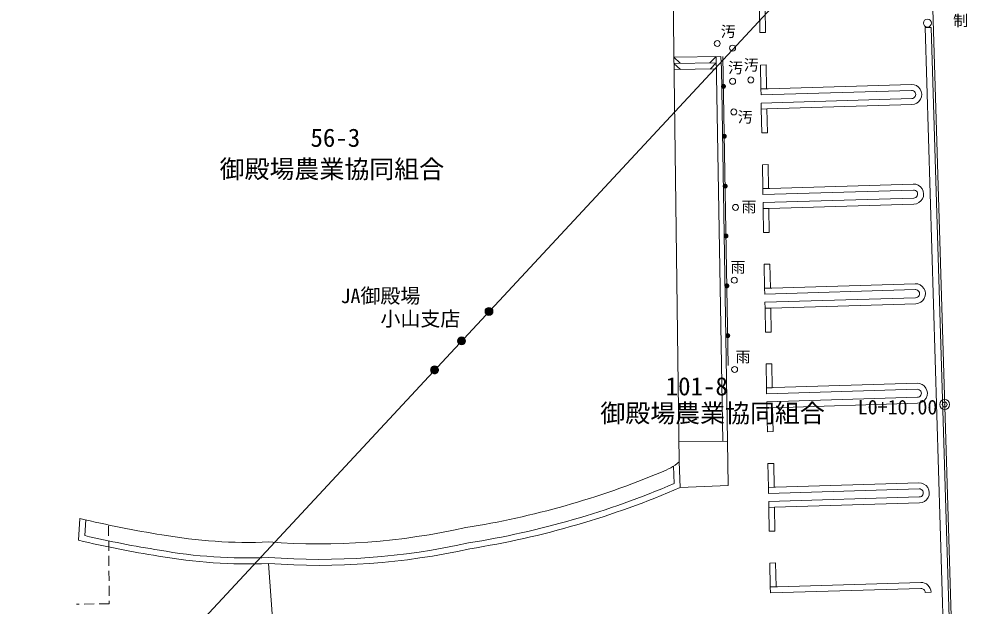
# Model space of a CAD drawing. Units: millimetres, scale not verified. Extents: x 4813 to 205063, y 5162 to 143662.
# Drawn here: x 41887 to 65645, y 18706 to 33426 of the extents above; entities that cross this region are included whole.
import ezdxf
from ezdxf.enums import TextEntityAlignment as Align

# ---------------------------------------------------------------- set-up
doc = ezdxf.new("R2010")
doc.units = ezdxf.units.MM
doc.header["$LTSCALE"] = 250
doc.header["$PDMODE"] = 32
doc.header["$PDSIZE"] = 125
doc.linetypes.add('USER2', pattern=[1.5, 1, -0.5])
doc.layers.add('地番名', color=5, linetype='Continuous')
doc.layers.add('登記情報', color=5, linetype='Continuous')
for name, color, linetype, lineweight in [('字界', 7, 'Continuous', 13), ('幅', 1, 'Continuous', 13), ('現況平面図', 7, 'Continuous', 13), ('結線', 5, 'Continuous', 13)]:
    doc.layers.add(name, color=color, linetype=linetype, lineweight=lineweight)
doc.styles.add('ＭＳ ゴシック', font='')
doc.styles.get('ＭＳ ゴシック').set_extended_font_data('MS Gothic')

msp = doc.modelspace()

# ---------------------------------------------------------------- hatches: boundary and pattern name
at = {"layer": '字界'}
for points in [[(53765.6, 26092.7, 0.41421), (53665.6, 26192.7, 0.41421), (53565.6, 26092.7, 1)], [(53078.6, 25353.1, 1), (52878.6, 25353.1, 0.41421), (52978.6, 25253.1, 0.41421)], [(52402.9, 24625.9, 0.41422), (52302.9, 24725.9, 0.41422), (52202.9, 24625.9, 0.41422), (52302.9, 24525.9, 0.41422)]]:
    msp.add_hatch(color=256, dxfattribs=at).paths.add_polyline_path(points)
at = {"layer": '現況平面図'}
for points in [[(59603.8, 31733.9, 0.99999), (59478.8, 31733.9, 0.99999)], [(59625.1, 30484.1, 1), (59500.1, 30484.1, 0.41421), (59562.6, 30421.6, 0.41421)], [(59646.4, 29234.3, 1), (59521.4, 29234.3, 0.41421), (59583.9, 29171.8, 0.41421)], [(59667.7, 27984.5, 0.99999), (59542.7, 27984.5, 0.99999)], [(59689.1, 26734.7, 1), (59564.1, 26734.7, 0.41421), (59626.6, 26672.2, 0.41421)], [(59710.4, 25484.9, 1), (59585.4, 25484.9, 0.41421), (59647.9, 25422.4, 0.41421)]]:
    msp.add_hatch(color=256, dxfattribs=at).paths.add_polyline_path(points)

# ---------------------------------------------------------------- linework, layer by layer
at = {"layer": '字界'}
for points in [[(53765.6, 26092.7, 0.41421), (53665.6, 26192.7, 0.41421), (53565.6, 26092.7, 1)], [(53078.6, 25353.1, 1), (52878.6, 25353.1, 0.41421), (52978.6, 25253.1, 0.41421)], [(52402.9, 24625.9, 0.41422), (52302.9, 24725.9, 0.41422), (52202.9, 24625.9, 0.41422), (52302.9, 24525.9, 0.41422)]]:
    msp.add_lwpolyline(points, format="xyb", close=True, dxfattribs=at)
at = {"layer": '幅'}
msp.add_circle((65083.8, 23759.6), 125, dxfattribs=at)
msp.add_point((65083.8, 23759.6), dxfattribs=at)
at = {"layer": '現況平面図'}
for p, q in [((58262.3, 35027.6), (58433.8, 22318.4)), ((64593, 33208.8), (64743, 33213.3)), ((59478.5, 32483.7), (58296.9, 32467.8)), ((58458.3, 32315.1), (58296.9, 32467.8)), ((59361.1, 32327.3), (58299, 32312.9)), ((58460.4, 32160.3), (58299, 32312.9)), ((59201.8, 32325.1), (59358, 32481.7)), ((59204.3, 32170.3), (59361.1, 32327.3)), ((59358.5, 32481.7), (59522, 22840.7)), ((59528.4, 32484.6), (59660.7, 24734.2)), ((59363.7, 32172.5), (58301, 32158.1)), ((60482.1, 31519.9), (60479.2, 31670.5)), ((60482.1, 31519.9), (64254.4, 31633.3)), ((60622.3, 31673.1), (60659.3, 31673.7)), ((60659.3, 31673.7), (64249.8, 31783)), ((64255, 31633.1), (64254.4, 31633.3)), ((60485.9, 31317.7), (64260.5, 31431.1)), ((64261.2, 31430.9), (64260.5, 31431.1)), ((60488.7, 31167.7), (60485.9, 31317.7)), ((60488.7, 31167.7), (60631.8, 31170.4)), ((60500, 30568.8), (60488.7, 31167.7)), ((60631.8, 31170.4), (64265.1, 31281)), ((60631.8, 31170.4), (60643, 30571.5)), ((60643, 30571.5), (60500, 30568.8)), ((60706.4, 29176.4), (64296.9, 29285.7)), ((60706.4, 29176.4), (64296.9, 29285.7)), ((60529.2, 29022.6), (60526.3, 29173.2)), ((60529.2, 29022.6), (60526.3, 29173.2)), ((60529.2, 29022.6), (64301.5, 29136)), ((60529.2, 29022.6), (64301.5, 29136)), ((60669.4, 29175.9), (60706.4, 29176.4)), ((60669.4, 29175.9), (60706.4, 29176.4)), ((64302.1, 29135.8), (64301.5, 29136)), ((64302.1, 29135.8), (64301.5, 29136)), ((60533, 28820.4), (64307.6, 28933.8)), ((60533, 28820.4), (64307.6, 28933.8)), ((60535.8, 28670.4), (60533, 28820.4)), ((60535.8, 28670.4), (60533, 28820.4)), ((60678.8, 28673.1), (64312.2, 28783.7)), ((60678.8, 28673.1), (64312.2, 28783.7)), ((64308.3, 28933.7), (64307.6, 28933.8)), ((64308.3, 28933.7), (64307.6, 28933.8)), ((60535.8, 28670.4), (60678.8, 28673.1)), ((60535.8, 28670.4), (60678.8, 28673.1)), ((60547.1, 28071.5), (60535.8, 28670.4)), ((60547.1, 28071.5), (60535.8, 28670.4)), ((60678.8, 28673.1), (60690.1, 28074.2)), ((60678.8, 28673.1), (60690.1, 28074.2)), ((60690.1, 28074.2), (60547.1, 28071.5)), ((60690.1, 28074.2), (60547.1, 28071.5)), ((60576.3, 26525.4), (60573.4, 26675.9)), ((60576.3, 26525.4), (60573.4, 26675.9)), ((60576.3, 26525.4), (60573.4, 26675.9)), ((60576.3, 26525.4), (64348.5, 26638.7)), ((60576.3, 26525.4), (64348.5, 26638.7)), ((60576.3, 26525.4), (64348.5, 26638.7)), ((60716.5, 26678.6), (60753.5, 26679.2)), ((60716.5, 26678.6), (60753.5, 26679.2)), ((60716.5, 26678.6), (60753.5, 26679.2)), ((60753.5, 26679.2), (64344, 26788.5)), ((60753.5, 26679.2), (64344, 26788.5)), ((60753.5, 26679.2), (64344, 26788.5)), ((64349.2, 26638.5), (64348.5, 26638.7)), ((64349.2, 26638.5), (64348.5, 26638.7)), ((60580.1, 26323.1), (64354.7, 26436.6)), ((60580.1, 26323.1), (64354.7, 26436.6)), ((60580.1, 26323.1), (64354.7, 26436.6)), ((64355.4, 26436.4), (64354.7, 26436.6)), ((64355.4, 26436.4), (64354.7, 26436.6)), ((60582.9, 26173.1), (60580.1, 26323.1)), ((60582.9, 26173.1), (60580.1, 26323.1)), ((60582.9, 26173.1), (60580.1, 26323.1)), ((60582.9, 26173.1), (60725.9, 26175.8)), ((60582.9, 26173.1), (60725.9, 26175.8)), ((60582.9, 26173.1), (60725.9, 26175.8)), ((60594.2, 25574.2), (60582.9, 26173.1)), ((60594.2, 25574.2), (60582.9, 26173.1)), ((60594.2, 25574.2), (60582.9, 26173.1)), ((60725.9, 26175.8), (64359.3, 26286.4)), ((60725.9, 26175.8), (64359.3, 26286.4)), ((60725.9, 26175.8), (64359.3, 26286.4)), ((60725.9, 26175.8), (60737.2, 25576.9)), ((60725.9, 26175.8), (60737.2, 25576.9)), ((60725.9, 26175.8), (60737.2, 25576.9)), ((60737.2, 25576.9), (60594.2, 25574.2)), ((60737.2, 25576.9), (60594.2, 25574.2)), ((60737.2, 25576.9), (60594.2, 25574.2)), ((60800.5, 24181.9), (64391.1, 24291.2)), ((60800.5, 24181.9), (64391.1, 24291.2)), ((60623.3, 24028.1), (60620.5, 24178.6)), ((60623.3, 24028.1), (60620.5, 24178.6)), ((60623.3, 24028.1), (64395.6, 24141.4)), ((60623.3, 24028.1), (64395.6, 24141.4)), ((60763.5, 24181.3), (60800.5, 24181.9)), ((60763.5, 24181.3), (60800.5, 24181.9)), ((64396.3, 24141.3), (64395.6, 24141.4)), ((60627.2, 23825.8), (64401.8, 23939.3)), ((60627.2, 23825.8), (64401.8, 23939.3)), ((60630, 23675.9), (60627.2, 23825.8)), ((60630, 23675.9), (60627.2, 23825.8)), ((60773, 23678.6), (64406.4, 23789.2)), ((60773, 23678.6), (64406.4, 23789.2)), ((64402.4, 23939.1), (64401.8, 23939.3)), ((60630, 23675.9), (60773, 23678.6)), ((60630, 23675.9), (60773, 23678.6)), ((60641.3, 23077), (60630, 23675.9)), ((60773, 23678.6), (60784.3, 23079.7)), ((60784.3, 23079.7), (60641.3, 23077)), ((59642, 22842.8), (58426.9, 22826.4)), ((59642, 22842.8), (59657, 21732.4)), ((58287.5, 22214.6), (58303.7, 21775.2)), ((58433.8, 22318.4), (58457.3, 21678)), ((59657, 21732.4), (58457.3, 21678)), ((60670.4, 21530.8), (60667.6, 21681.3)), ((60670.4, 21530.8), (64442.7, 21644.2)), ((60810.6, 21684), (60847.6, 21684.6)), ((60847.6, 21684.6), (64438.2, 21793.9)), ((64443.4, 21644), (64442.7, 21644.2)), ((60674.2, 21328.6), (64448.9, 21442)), ((64449.5, 21441.8), (64448.9, 21442)), ((64950.8, 21457.1), (64950.8, 21457.1)), ((60677.1, 21178.6), (60674.2, 21328.6)), ((60677.1, 21178.6), (60820.1, 21181.3)), ((60688.4, 20579.7), (60677.1, 21178.6)), ((60820.1, 21181.3), (64453.5, 21291.9)), ((60820.1, 21181.3), (60831.4, 20582.4)), ((43380, 20353.9), (43415.6, 20900.5)), ((43537.9, 20471), (43563.6, 20865.4)), ((60831.4, 20582.4), (60688.4, 20579.7)), ((48138.9, 19772.6), (48241.3, 18396.7)), ((60703.4, 19782.9), (60846.4, 19785.6)), ((60714.7, 19184.1), (60703.4, 19782.9)), ((60846.4, 19785.6), (60857.7, 19186.8)), ((60894.7, 19187.3), (64485.3, 19296.6)), ((60857.7, 19186.8), (60714.7, 19184.1)), ((60717.5, 19033.5), (60714.7, 19184.1)), ((60717.5, 19033.5), (64489.8, 19146.9)), ((60857.7, 19186.8), (60894.7, 19187.3)), ((64490.5, 19146.7), (64489.8, 19146.9)), ((64595.1, 19048.8), (64745, 19053.3))]:
    msp.add_line(p, q, dxfattribs=at)
at = {"layer": '現況平面図', "linetype": 'USER2'}
for p, q in [((44132.1, 20713.8), (44148.2, 18761.5)), ((44148.2, 18761.5), (43331.2, 18754.7))]:
    msp.add_line(p, q, dxfattribs=at)
at = {"layer": '現況平面図'}
for points in [[(60584.3, 33685.8), (60595.6, 33086.9), (60452.6, 33084.2), (60441.3, 33683.1)], [(43280.5, 13449), (63993.5, 13731.5), (65293.9, 15115), (64743, 33213.3)], [(43281.9, 13599.1), (63927.8, 13880.6), (65142.1, 15172.5), (64593, 33208.8)], [(59642, 22842.8), (59487.7, 32174.1), (59478.5, 32483.7)]]:
    msp.add_lwpolyline(points, dxfattribs=at)
for points in [[(60479.2, 31670.5), (60467.9, 32269.3), (60611, 32272), (60622.3, 31673.1)], [(60526.3, 29173.2), (60515, 29772.1), (60658.1, 29774.8), (60669.4, 29175.9)], [(60526.3, 29173.2), (60515, 29772.1), (60658.1, 29774.8), (60669.4, 29175.9)], [(60573.4, 26675.9), (60562.1, 27274.8), (60705.2, 27277.5), (60716.5, 26678.6)], [(60573.4, 26675.9), (60562.1, 27274.8), (60705.2, 27277.5), (60716.5, 26678.6)], [(60573.4, 26675.9), (60562.1, 27274.8), (60705.2, 27277.5), (60716.5, 26678.6)], [(60620.5, 24178.6), (60609.2, 24777.5), (60752.3, 24780.2), (60763.5, 24181.3)], [(60620.5, 24178.6), (60609.2, 24777.5), (60752.3, 24780.2), (60763.5, 24181.3)], [(60667.6, 21681.3), (60656.3, 22280.2), (60799.3, 22282.9), (60810.6, 21684)]]:
    msp.add_lwpolyline(points, close=True, dxfattribs=at)
for centre, radius in [((64652.6, 33322), 100), ((59384.9, 32809.6), 75), ((59770.8, 32694.5), 75), ((59769.5, 31862.1), 75), ((60226.5, 31896.6), 75), ((59800.4, 31094.4), 75), ((59843.5, 28702.1), 75), ((59812.6, 26875), 75), ((59820.4, 24638), 75)]:
    msp.add_circle(centre, radius, dxfattribs=at)
for centre, radius, start, end in [((64258.5, 31532), 251.1, 271.496, 91.99123), ((64258.5, 31532), 101.1, 271.496, 91.99123), ((64305.6, 29034.8), 251.1, 271.496, 91.99123), ((64305.6, 29034.8), 251.1, 271.496, 91.99123), ((64305.6, 29034.8), 101.1, 271.496, 91.99123), ((64305.6, 29034.8), 101.1, 271.496, 91.99123), ((64352.7, 26537.5), 251.1, 271.496, 91.99123), ((64352.7, 26537.5), 251.1, 271.496, 91.99123), ((64352.7, 26537.5), 251.1, 271.496, 91.99123), ((64352.7, 26537.5), 101.1, 271.496, 91.99123), ((64352.7, 26537.5), 101.1, 271.496, 91.99123), ((64352.7, 26537.5), 101.1, 271.496, 91.99123), ((64399.8, 24040.2), 251.1, 271.496, 91.99123), ((64399.8, 24040.2), 251.1, 271.496, 91.99123), ((64399.8, 24040.2), 101.1, 271.496, 91.99123), ((64399.8, 24040.2), 101.1, 271.496, 91.99123), ((57395.4, 23626.6), 1670.2, 290.71424, 308.43972), ((49721.3, 41843.3), 21436.3, 279.0207, 292.67823), ((49721.3, 41843.3), 21826.3, 279.05262, 293.1545), ((49721.3, 41843.3), 21976.3, 279.06458, 293.42328), ((64446.9, 21542.9), 251.1, 271.496, 91.99123), ((64446.9, 21542.9), 101.1, 271.496, 91.99123), ((49626.6, 46767.3), 26602.1, 256.49801, 261.01371), ((49406.1, 37122), 16855.7, 265.71826, 282.59749), ((49626.6, 46767.3), 26992.1, 256.96347, 261.0058), ((47621, 32576.4), 12274.3, 259.91376, 272.45907), ((49626.6, 46767.3), 27142.1, 256.69442, 261.00283), ((49406.1, 37122), 17245.7, 265.7944, 282.55699), ((47621, 32576.4), 12814.3, 259.93707, 272.31647), ((47621, 32576.4), 12664.3, 259.93077, 272.35494), ((49406.1, 37122), 17395.7, 265.82269, 282.54187), ((64494, 19045.6), 251.1, 1.74361, 91.99123), ((64494, 19045.6), 101.1, 1.78445, 91.99123)]:
    msp.add_arc(centre, radius, start, end, dxfattribs=at)
at = {"layer": '結線'}
for p, q in [((64657.8, 37924.4), (41887.2, 13414.5)), ((65385.9, 13713.6), (64657.8, 37924.4))]:
    msp.add_line(p, q, dxfattribs=at)

# ---------------------------------------------------------------- texts
at = {"layer": '地番名', "style": 'ＭＳ ゴシック'}
msp.add_text('56-3', height=458.2, dxfattribs=at).set_placement((49191.5, 30081.8), align=Align.BOTTOM_LEFT)
at = {"layer": '幅', "style": 'ＭＳ ゴシック'}
msp.add_text('L0+10.00', height=366.6, dxfattribs=at).set_placement((63903.3, 23399.7), align=Align.BOTTOM_CENTER)
at = {"layer": '現況平面図', "style": 'ＭＳ ゴシック'}
for s, height, p in [('制', 274.9, (65296.6, 33166.3)), ('汚', 274.9, (59472.9, 32891.2)), ('汚', 274.9, (59656.4, 31982.7)), ('汚', 274.9, (60050.1, 32051.6)), ('汚', 274.9, (59899.6, 30745.6)), ('雨', 274.9, (59992.7, 28498.6)), ('雨', 274.9, (59717.2, 26982.6)), ('JA御殿場', 366.6, (49946.1, 26190.7)), ('\u3000\u3000小山支店', 366.6, (49946.1, 25615.7)), ('雨', 274.9, (59844.2, 24735.1))]:
    msp.add_text(s, height=height, dxfattribs=at).set_placement(p, align=Align.BOTTOM_LEFT)
at = {"layer": '登記情報', "style": 'ＭＳ ゴシック'}
for s, p in [('御殿場農業協同組合', (46916, 29295.7)), ('101-8', (58093, 23850)), ('御殿場農業協同組合', (56455.9, 23174))]:
    msp.add_text(s, height=458.2, dxfattribs=at).set_placement(p, align=Align.BOTTOM_LEFT)

doc.saveas('drawing.dxf')
